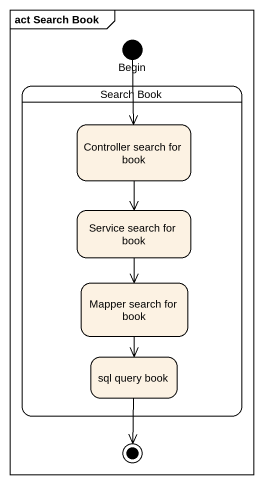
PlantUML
@startuml
mainframe act Search Book
hide empty description
state Begin <<start>>
state "Search Book" as Search_Book {
  state "Controller search for book" as Controller_search_for_book
  state "Service search for book" as Service_search_for_book
  state "Mapper search for book" as Mapper_search_for_book
  state "sql query book" as sql_query_book
}
state final1 <<end>>
Begin --> Controller_search_for_book
Controller_search_for_book --> Service_search_for_book
Service_search_for_book --> Mapper_search_for_book
Mapper_search_for_book --> sql_query_book
sql_query_book --> final1
@enduml
